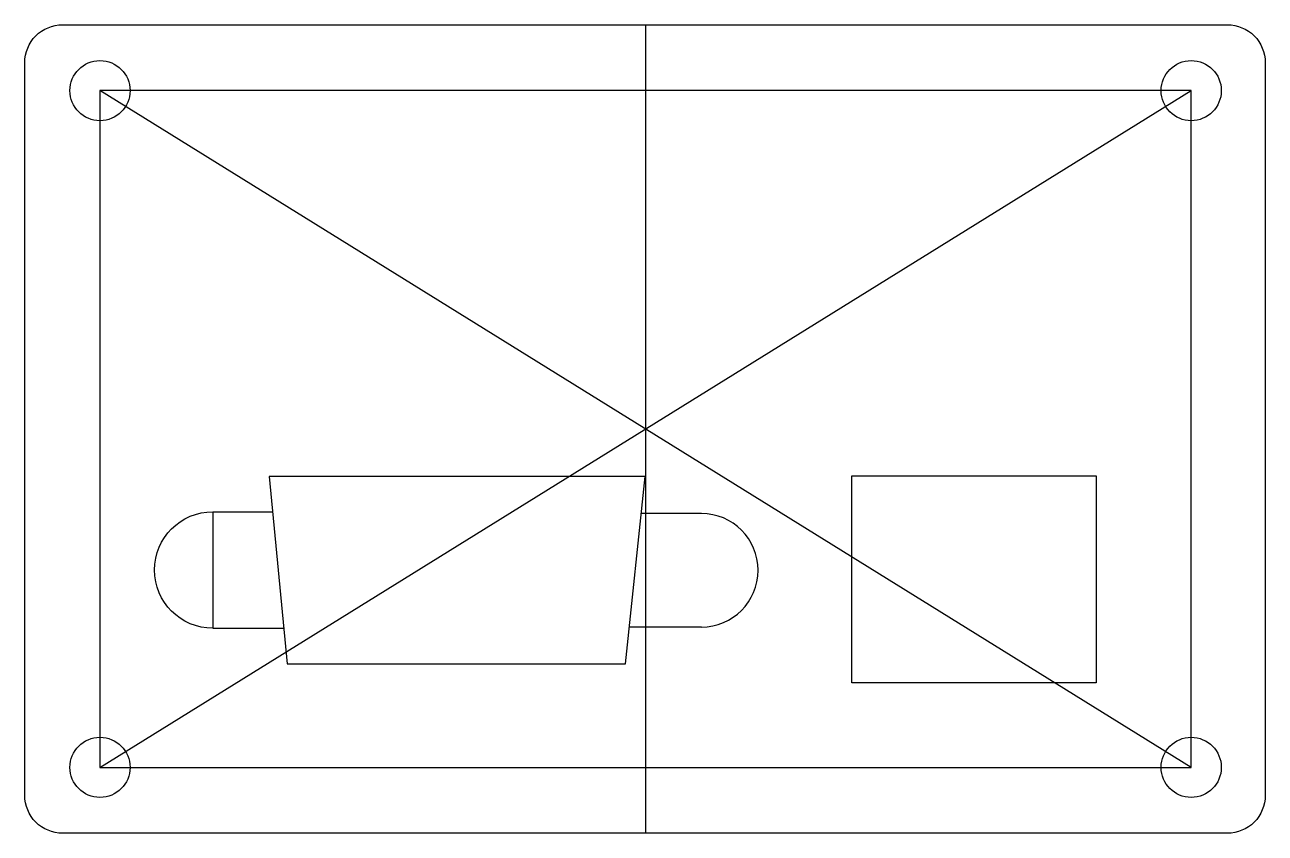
# Model space of a CAD drawing. Header units: millimetres. Extents: x 0 to 66, y 0 to 43.
import ezdxf

# ---------------------------------------------------------------- set-up
doc = ezdxf.new("R2010")
doc.units = ezdxf.units.MM
doc.layers.get('0').update_dxf_attribs({"linetype": 'CONTINUOUS'})

msp = doc.modelspace()

# ---------------------------------------------------------------- linework, layer by layer
for p, q in [((33.033, 43), (33.033, 0)), ((62.065, 39.5), (4, 39.5)), ((4, 39.5), (4, 3.5)), ((4, 3.5), (62.065, 39.5)), ((62.065, 3.5), (4, 39.5)), ((62.065, 3.5), (62.065, 39.5)), ((10, 17.1), (13.182, 17.1)), ((36, 17.002), (32.796, 17.002)), ((10, 10.9), (13.784, 10.9)), ((36, 10.967), (32.17, 10.967)), ((4, 3.5), (62.065, 3.5))]:
    msp.add_line(p, q)
for points in [[(64, 0), (2, 0, -0.414214), (0, 2), (0, 41, -0.414214), (2, 43), (64, 43, -0.414214), (66, 41), (66, 2, -0.414214)], [(10, 10.9, -1), (10, 17.1), (10, 14)]]:
    msp.add_lwpolyline(points, format="xyb", close=True)
for points in [[(33, 18.969), (13, 18.969), (13.967, 9.016), (31.967, 9.016)], [(57, 8), (44, 8), (44, 19), (57, 19)]]:
    msp.add_lwpolyline(points, close=True)
for centre in [(4, 39.5), (62.065, 39.5), (4, 3.5), (62.065, 3.5)]:
    msp.add_circle(centre, 1.6)
msp.add_arc((36, 13.985), 3.018, -90, 90)

doc.saveas('drawing.dxf')
